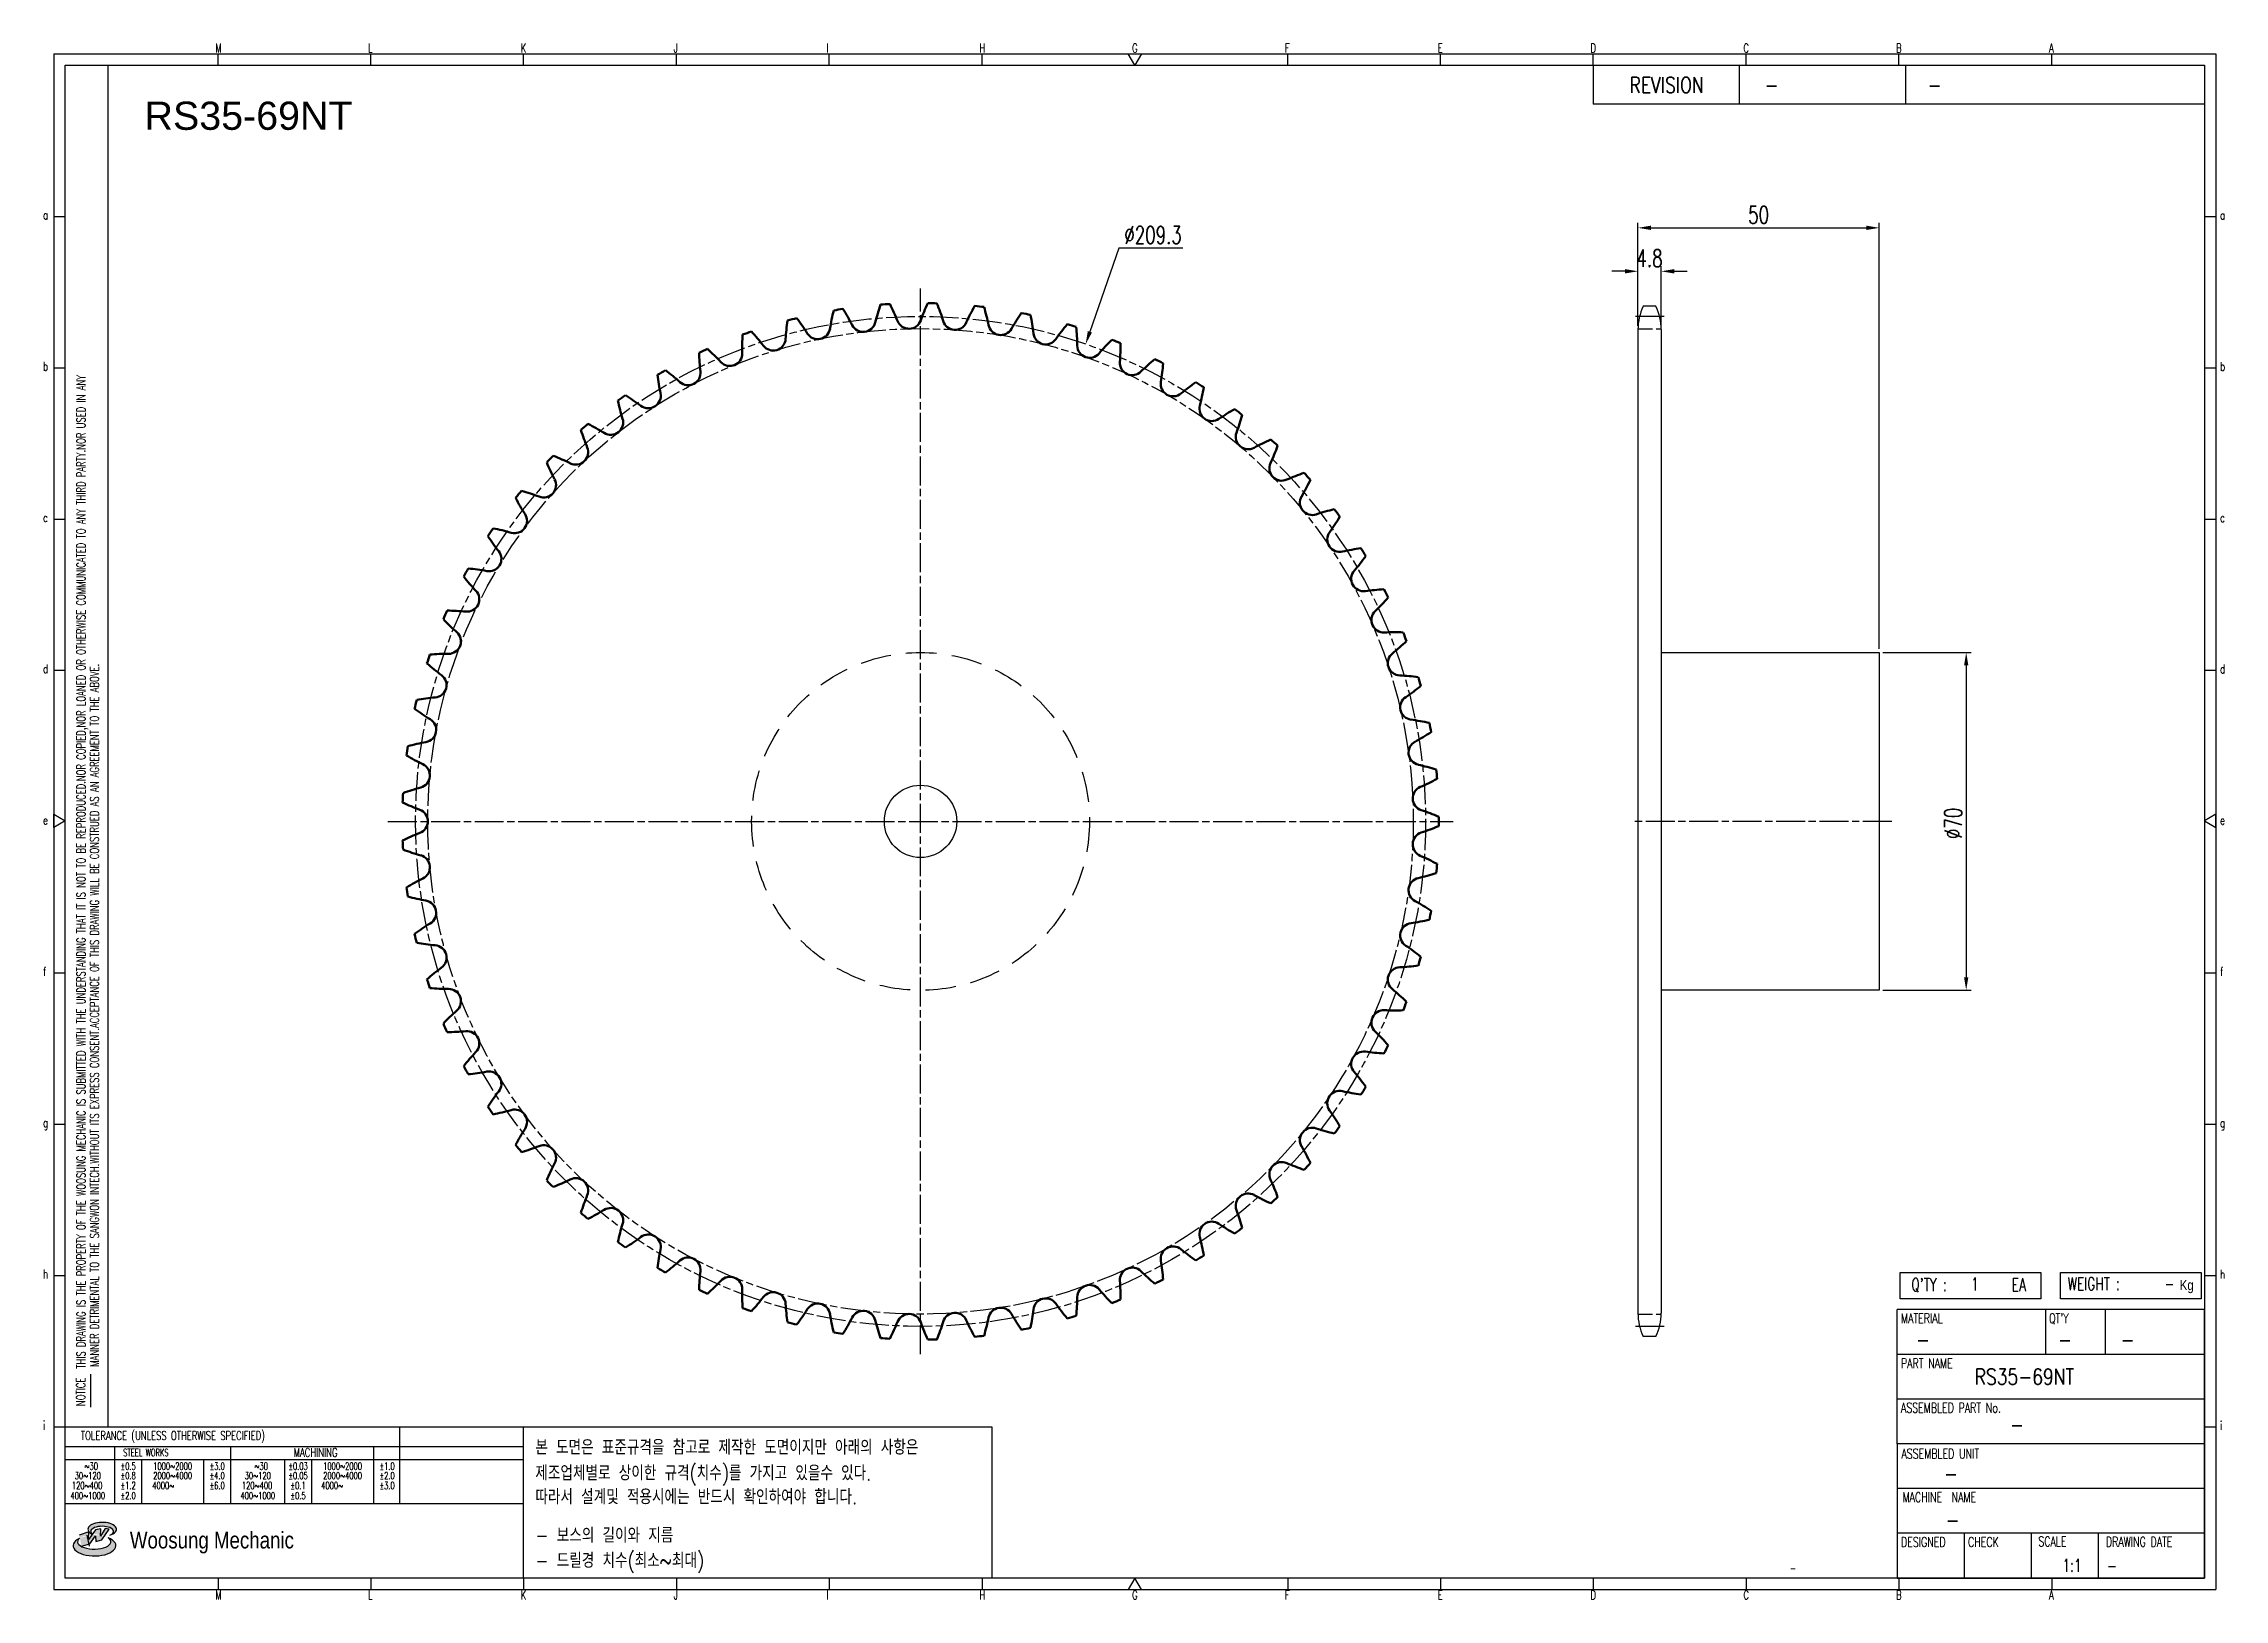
# Model space of a CAD drawing. Header units: millimetres. Extents: x -44812 to -44360, y 1096 to 1418.
import ezdxf
from ezdxf.enums import TextEntityAlignment as Align

# ---------------------------------------------------------------- set-up
doc = ezdxf.new("R2010")
doc.units = ezdxf.units.MM
for name, pattern in [('AM_ISO02W050', [7.5, 6, -1.5]), ('AM_ISO02W050x2', [3.75, 3, -0.75]), ('AM_ISO08W050', [18, 12, -1.5, 3, -1.5]), ('AM_ISO08W050x2', [9, 6, -0.75, 1.5, -0.75]), ('HIDDEN', [9.525, 6.35, -3.175])]:
    doc.linetypes.add(name, pattern=pattern)
for name, color, linetype, lineweight in [('AM_0N', 7, 'Continuous', 50), ('AM_3N', 6, 'AM_ISO02W050', 25), ('AM_7', 4, 'AM_ISO08W050', 25), ('AM_7N', 4, 'AM_ISO08W050', 25)]:
    doc.layers.add(name, color=color, linetype=linetype, lineweight=lineweight)
for name, color, linetype in [('HL', 2, 'HIDDEN'), ('S-DIM', 7, 'Continuous'), ('TITLE', 7, 'Continuous'), ('도면레이아웃', 7, 'Continuous')]:
    doc.layers.add(name, color=color, linetype=linetype)
doc.styles.add('HAN', font='ROMANS.shx', dxfattribs={"width": 0.7, "bigfont": 'whgtxt.shx'})
doc.styles.add('HKD_ST2', font='romans.shx', dxfattribs={"width": 0.7, "height": 4, "bigfont": '@extfont2.shx'})
doc.styles.add('HSG', font='SIMPLEX.shx', dxfattribs={"width": 0.7, "bigfont": 'HSG.shx'})
doc.styles.add('ROMANS', font='romans.shx', dxfattribs={"width": 0.7, "bigfont": 'whgtxt.shx'})
doc.styles.add('SLDTEXTSTYLE4', font='arial.ttf', dxfattribs={"width": 0.8})
doc.styles.get("Standard").update_dxf_attribs({"font": 'arial.ttf'})
doc.dimstyles.new('APP6', dxfattribs={"dimscale": 1.5, "dimtxt": 2.4, "dimasz": 1.8, "dimexe": 0.7, "dimexo": 0.5, "dimgap": 0.6, "dimtad": 1, "dimtoh": 1, "dimdec": 1, "dimrnd": 0.01, "dimzin": 9, "dimdsep": 46, "dimtxsty": 'HSG', "dimcen": 0, "dimclrd": 1, "dimclre": 1, "dimclrt": 256, "dimazin": 2, "dimtp": 1, "dimtm": 1, "dimtfac": 0.5, "dimtdec": 1, "dimtofl": 0, "dimtmove": 0, "dimatfit": 3, "dimfxl": 0, "dimtvp": 1, "dimtolj": 2, "dimlwd": -1, "dimlwe": -1, "dimarcsym": 0})

# ---------------------------------------------------------------- blocks, each defined once
blk = doc.blocks.new('SUYWSHJH')
at = {"layer": '도면레이아웃'}
h = blk.add_hatch(color=10, dxfattribs=at)
h.paths.add_polyline_path([(1.544, 35.177), (1.554, 34.966), (1.779, 35.034), (2.054, 35.422), (1.908, 35.446), (1.728, 35.167), (1.741, 35.439), (1.547, 35.405), (1.292, 35.041), (1.295, 35.33), (0.943, 35.208), (1.03, 34.8), (1.336, 34.885)])
edge = h.paths.add_edge_path()
edge.add_ellipse((1.795, 35.421), major_axis=(-0.53, 0), ratio=0.487785, start_angle=122.36065, end_angle=403.39574)
edge.add_line((1.411, 35.244), (1.419, 35.261))
edge.add_ellipse((1.798, 35.344), major_axis=(-0.423, 0), ratio=0.444396, start_angle=131.58977, end_angle=386.19408, ccw=False)
edge = h.paths.add_edge_path()
edge.add_ellipse((1.512, 34.815), major_axis=(-0.793, 0), ratio=0.480113, start_angle=314.67633, end_angle=590.85213)
edge.add_ellipse((1.501, 34.958), major_axis=(-0.62, 0), ratio=0.43311, start_angle=331.7024, end_angle=574.42495, ccw=False)
for p, q in [((0, 90.118), (80.15, 90.118)), ((0, 90.118), (0, 33.191)), ((6.089, 89.693), (6.089, 90.118)), ((11.753, 89.693), (11.753, 90.118)), ((17.418, 89.693), (17.418, 90.118)), ((23.082, 89.693), (23.082, 90.118)), ((28.746, 89.693), (28.746, 90.118)), ((34.411, 89.693), (34.411, 90.118)), ((45.739, 89.693), (45.739, 90.118)), ((51.404, 89.693), (51.404, 90.118)), ((57.068, 89.693), (57.068, 90.118)), ((62.732, 89.693), (62.732, 90.118)), ((68.397, 89.693), (68.397, 90.118)), ((74.061, 89.693), (74.061, 90.118)), ((80.15, 90.118), (80.15, 33.191)), ((0, 84.085), (0.425, 84.085)), ((79.725, 84.085), (80.15, 84.085)), ((0, 78.478), (0.425, 78.478)), ((79.725, 78.478), (80.15, 78.478)), ((0, 72.87), (0.425, 72.87)), ((79.725, 72.87), (80.15, 72.87)), ((0, 67.262), (0.425, 67.262)), ((79.725, 67.262), (80.15, 67.262)), ((0, 56.047), (0.425, 56.047)), ((79.725, 56.047), (80.15, 56.047)), ((0, 50.439), (0.425, 50.439)), ((79.725, 50.439), (80.15, 50.439)), ((0, 44.832), (0.425, 44.832)), ((79.725, 44.832), (80.15, 44.832)), ((1.377, 39.947), (1.377, 41.174)), ((0, 39.224), (0.425, 39.224)), ((79.725, 39.224), (80.15, 39.224)), ((0, 33.191), (80.15, 33.191)), ((6.089, 33.616), (6.089, 33.191)), ((11.753, 33.616), (11.753, 33.191)), ((17.418, 33.616), (17.418, 33.191)), ((23.082, 33.616), (23.082, 33.191)), ((28.746, 33.616), (28.746, 33.191)), ((34.411, 33.616), (34.411, 33.191)), ((45.739, 33.616), (45.739, 33.191)), ((51.404, 33.616), (51.404, 33.191)), ((57.068, 33.616), (57.068, 33.191)), ((62.732, 33.616), (62.732, 33.191)), ((68.397, 33.616), (68.397, 33.191)), ((74.061, 33.616), (74.061, 33.191))]:
    blk.add_line(p, q)
at = {"color": 2}
for p, q in [((2.017, 39.224), (2.017, 89.693)), ((0.425, 39.224), (17.418, 39.224)), ((12.816, 39.224), (12.816, 36.382)), ((17.418, 33.616), (17.418, 39.224)), ((0.425, 38.487), (17.418, 38.487)), ((0.425, 38.012), (17.418, 38.012)), ((2.257, 38.487), (2.257, 36.382)), ((3.257, 38.012), (3.257, 36.382)), ((5.557, 38.012), (5.557, 36.382)), ((6.557, 38.5), (6.557, 36.382)), ((8.557, 38.012), (8.557, 36.382)), ((9.557, 38.026), (9.557, 36.382)), ((11.857, 38.487), (11.857, 36.382)), ((0.425, 36.382), (17.418, 36.382))]:
    blk.add_line(p, q, dxfattribs=at)
at = {"color": 6, "ltscale": 0.5}
for p, q in [((57.068, 89.693), (57.068, 88.246)), ((62.47, 89.693), (62.47, 88.246)), ((68.635, 89.693), (68.635, 88.246)), ((79.725, 88.246), (57.068, 88.246)), ((68.336, 38.59), (68.336, 43.563)), ((79.725, 43.563), (68.336, 43.563)), ((73.827, 43.563), (73.827, 41.905)), ((76.037, 43.563), (76.037, 41.905)), ((79.725, 38.59), (79.725, 43.563)), ((79.725, 41.905), (68.336, 41.905)), ((79.725, 40.248), (68.336, 40.248)), ((68.336, 38.59), (68.336, 33.616)), ((79.725, 38.59), (68.336, 38.59)), ((79.725, 33.616), (79.725, 38.59)), ((79.725, 36.932), (68.336, 36.932)), ((79.725, 35.274), (68.336, 35.274)), ((70.822, 33.616), (70.822, 35.274)), ((73.309, 33.616), (73.309, 35.274)), ((75.796, 33.616), (75.796, 35.274)), ((68.336, 33.616), (79.725, 33.616))]:
    blk.add_line(p, q, dxfattribs=at)
for points in [[(40.075, 89.693), (39.83, 90.118), (40.32, 90.118)], [(0.425, 89.693), (79.725, 89.693), (79.725, 33.616), (0.425, 33.616)], [(0.425, 61.679), (0, 61.433), (0, 61.924)], [(79.725, 61.679), (80.15, 61.433), (80.15, 61.924)], [(40.075, 33.616), (39.83, 33.191), (40.32, 33.191)]]:
    blk.add_lwpolyline(points, close=True)
at = {"layer": 'TITLE', "color": 20}
for p, q in [((68.449, 43.961), (68.449, 44.936)), ((68.449, 44.936), (73.654, 44.936)), ((73.654, 44.936), (73.654, 43.961)), ((74.39, 43.961), (74.39, 44.936)), ((74.39, 44.936), (79.595, 44.936)), ((79.595, 44.936), (79.595, 43.961)), ((73.654, 43.961), (68.449, 43.961)), ((79.595, 43.961), (74.39, 43.961))]:
    blk.add_line(p, q, dxfattribs=at)
at = {"layer": '도면레이아웃'}
for p, q in [((1.295, 35.33), (0.943, 35.208)), ((1.03, 34.8), (1.336, 34.885)), ((1.224, 35.208), (1.311, 34.8)), ((1.224, 35.208), (1.224, 35.208)), ((1.547, 35.405), (1.292, 35.041)), ((1.292, 35.041), (1.295, 35.33)), ((1.336, 34.885), (1.544, 35.177)), ((1.419, 35.261), (1.411, 35.244)), ((1.544, 35.177), (1.554, 34.966)), ((1.741, 35.439), (1.547, 35.405)), ((1.554, 34.966), (1.779, 35.034)), ((1.908, 35.446), (1.728, 35.167)), ((1.728, 35.167), (1.741, 35.439)), ((1.779, 35.034), (2.054, 35.422)), ((2.054, 35.422), (1.908, 35.446))]:
    blk.add_line(p, q, dxfattribs=at)
for centre, major_axis, ratio, start_param, end_param in [((1.795, 35.421), (-0.53, 0), 0.487785, 2.135596, 7.040584), ((1.512, 34.815), (-0.793, 0), 0.480113, 5.492138, 10.312315), ((1.501, 34.958), (-0.62, 0), 0.43311, 5.789299, 10.025607), ((1.798, 35.344), (-0.423, 0), 0.444396, 2.296675, 6.740358)]:
    blk.add_ellipse(centre, major_axis=major_axis, ratio=ratio, start_param=start_param, end_param=end_param, dxfattribs=at)
at = {"color": 4, "style": 'HKD_ST2', "width": 0.7}
for s, p in [('M', (5.988, 90.164)), ('L', (11.652, 90.164)), ('K', (17.316, 90.164)), ('J', (22.981, 90.164)), ('I', (28.645, 90.164)), ('H', (34.309, 90.164)), ('G', (39.974, 90.164)), ('F', (45.638, 90.164)), ('E', (51.302, 90.164)), ('D', (56.967, 90.164)), ('C', (62.631, 90.164)), ('B', (68.295, 90.164)), ('A', (73.96, 90.164)), ('a', (-0.395, 83.976)), ('a', (80.305, 83.97)), ('b', (-0.395, 78.368)), ('b', (80.305, 78.362)), ('c', (-0.395, 72.76)), ('c', (80.305, 72.754)), ('d', (-0.395, 67.153)), ('d', (80.305, 67.147)), ('e', (-0.395, 61.545)), ('e', (80.305, 61.539)), ('f', (-0.395, 55.937)), ('f', (80.305, 55.931)), ('g', (-0.395, 50.33)), ('g', (80.305, 50.324)), ('h', (-0.395, 44.722)), ('h', (80.305, 44.716)), ('i', (-0.395, 39.114)), ('i', (80.305, 39.108)), ('M', (5.988, 32.824)), ('L', (11.652, 32.824)), ('K', (17.316, 32.824)), ('J', (22.981, 32.824)), ('I', (28.645, 32.824)), ('H', (34.309, 32.824)), ('G', (39.974, 32.824)), ('F', (45.638, 32.824)), ('E', (51.302, 32.824)), ('D', (56.967, 32.824)), ('C', (62.631, 32.824)), ('B', (68.295, 32.824)), ('A', (73.96, 32.824))]:
    blk.add_text(s, height=0.326, dxfattribs=at).set_placement(p)
for s, height, style, width, p in [('REVISION', 0.5806, 'HAN', 0.8, (58.415, 88.664)), ('-', 0.581, 'HAN', 0.8, (63.426, 88.664)), ('-', 0.581, 'HAN', 0.8, (69.468, 88.664)), ("Q'TY : ", 0.4746, 'HKD_ST2', 0.7, (68.857, 44.253)), ('1', 0.475, 'HKD_ST2', 0.7, (71.071, 44.275)), ('EA', 0.4746, 'HKD_ST2', 0.7, (72.578, 44.253)), ('WEIGHT : ', 0.4746, 'HKD_ST2', 0.7, (74.65, 44.286)), ('-', 0.581, 'HAN', 0.8, (69.029, 42.157)), ('-', 0.581, 'HAN', 0.8, (74.289, 42.157)), ('-', 0.581, 'HAN', 0.8, (76.623, 42.157)), ('-', 0.581, 'HAN', 0.8, (72.515, 39.013)), ('-', 0.581, 'HAN', 0.8, (70.067, 37.189)), ('-', 0.581, 'HAN', 0.8, (70.126, 35.48)), ('1:1', 0.4746, 'HKD_ST2', 0.7, (74.458, 33.848)), ('-', 0.475, 'HKD_ST2', 0.7, (76.112, 33.837))]:
    blk.add_text(s, height=height, dxfattribs=dict(style=style, width=width)).set_placement(p)
at = {"color": 1, "style": 'HKD_ST2', "width": 0.7}
for s, p in [(' THIS DRAWING IS THE PROPERTY OF THE WOOSUNG MECHANIC IS SUBMITTED WITH THE UNDERSTANDING THAT IT IS NOT TO BE REPRODUCED.NOR COPIED,NOR LOANED OR OTHERWISE COMMUNICATED TO ANY THIRD PARTY.NOR USED IN ANY', (1.173, 41.217)), ('MANNER DETRIMENTAL TO THE SANGWON INTECH.WITHOUT ITS EXPRESS CONSENT.ACCEPTANCE OF THIS DRAWING WILL BE CONSTRUED AS AN AGREEMENT TO THE ABOVE.', (1.672, 41.447))]:
    blk.add_text(s, height=0.326266, rotation=90, dxfattribs=at).set_placement(p)
at = {"style": 'HKD_ST2', "width": 0.7}
blk.add_text('-', height=0.475, dxfattribs=at).set_placement((78.613, 44.286), align=Align.RIGHT)
at = {"color": 4, "style": 'HKD_ST2', "width": 0.7}
for s, height, p in [('MATERIAL', 0.3651, (68.474, 43.425)), ("QT'Y", 0.3651, (73.965, 43.425)), ('PART NAME', 0.3651, (68.474, 41.756)), ('ASSEMBLED PART No.', 0.36511, (68.474, 40.109)), ('ASSEMBLED UNIT', 0.36511, (68.49, 38.408)), ('MACHINE  NAME', 0.36511, (68.532, 36.794)), ('DESIGNED', 0.3651, (68.474, 35.136)), ('CHECK', 0.3651, (70.961, 35.136)), ('SCALE', 0.3651, (73.566, 35.153)), ('DRAWING DATE', 0.36511, (76.071, 35.141))]:
    blk.add_text(s, height=height, dxfattribs=at).set_placement(p, align=Align.TOP_LEFT)
at = {"style": 'HKD_ST2', "width": 0.7}
blk.add_text('NOTICE', height=0.3263, rotation=90, dxfattribs=at).set_placement((1.163, 39.988))
for s, height, style, width, p in [('TOLERANCE (UNLESS OTHERWISE SPECIFIED)', 0.32627, 'HKD_ST2', 0.7, (4.417, 38.896)), ('-', 0.326, 'ROMANS', 0.65, (64.469, 33.975))]:
    blk.add_text(s, height=height, dxfattribs=dict(style=style, width=width)).set_placement(p, align=Align.MIDDLE_CENTER)
at = {"color": 4, "style": 'HKD_ST2', "width": 0.7}
for s, height, p in [('STEEL WORKS', 0.26101, (3.416, 38.268)), ('MACHINING', 0.3263, (9.707, 38.27)), ('%%P0.5', 0.261, (2.757, 37.762)), ('%%P0.8', 0.261, (2.757, 37.411)), ('%%P3.0', 0.261, (6.057, 37.762)), ('%%P4.0', 0.261, (6.057, 37.411)), ('%%P0.03', 0.261, (9.057, 37.762)), ('%%P0.05', 0.261, (9.057, 37.411)), ('%%P1.0', 0.261, (12.357, 37.762)), ('%%P2.0', 0.261, (12.357, 37.411)), ('%%P1.2', 0.261, (2.757, 37.045)), ('%%P2.0', 0.261, (2.757, 36.67)), ('%%P6.0', 0.261, (6.057, 37.045)), ('%%P0.1', 0.261, (9.057, 37.045)), ('%%P0.5', 0.261, (9.057, 36.67)), ('%%P3.0', 0.261, (12.357, 37.045))]:
    blk.add_text(s, height=height, dxfattribs=at).set_placement(p, align=Align.MIDDLE)
for s, height, p in [('30%%126120', 0.261, (1.263, 37.411)), ('%%12630', 0.261, (1.389, 37.762)), ('2000%%1264000', 0.26101, (4.407, 37.411)), ('1000%%1262000', 0.26101, (4.407, 37.762)), ('30%%126120', 0.261, (7.563, 37.411)), ('%%12630', 0.261, (7.689, 37.762)), ('2000%%1264000', 0.26101, (10.707, 37.411)), ('1000%%1262000', 0.26101, (10.707, 37.762)), ('400%%1261000', 0.26101, (1.263, 36.67)), ('120%%126400', 0.26101, (1.237, 37.045)), ('4000%%126', 0.261, (4.061, 37.045)), ('400%%1261000', 0.26101, (7.563, 36.67)), ('120%%126400', 0.26101, (7.537, 37.045)), ('4000%%126', 0.261, (10.321, 37.045))]:
    blk.add_text(s, height=height, dxfattribs=at).set_placement(p, align=Align.MIDDLE_CENTER)
at = {"color": 1, "style": 'SLDTEXTSTYLE4', "width": 0.8}
blk.add_text('Woosung Mechanic', height=0.61957, dxfattribs=at).set_placement((2.822, 34.711))
at = {"layer": 'TITLE', "width": 0.8}
blk.add_text('Kg', height=0.3789, dxfattribs=at).set_placement((78.807, 44.286))
blk = doc.blocks.new('*D823')
at = {"layer": 'Defpoints', "color": 0, "transparency": 16777216}
for p in [(-44476.96, 1370.68), (-44481.76, 1358.62), (-44476.96, 1358.62)]:
    blk.add_point(p, dxfattribs=at)
at = {"layer": 'S-DIM', "color": 1, "transparency": 16777216}
for p, q in [((-44484.46, 1370.68), (-44487.16, 1370.68)), ((-44481.76, 1359.37), (-44481.76, 1371.73)), ((-44476.96, 1359.37), (-44476.96, 1371.73)), ((-44474.26, 1370.68), (-44471.56, 1370.68))]:
    blk.add_line(p, q, dxfattribs=at)
for points in [[(-44484.46, 1371.13), (-44484.46, 1370.23), (-44481.76, 1370.68)], [(-44474.26, 1371.13), (-44474.26, 1370.23), (-44476.96, 1370.68)]]:
    blk.add_solid(points, dxfattribs=at)
at = {"layer": 'S-DIM', "transparency": 16777216, "insert": (-44479.36, 1373.38), "char_height": 3.6, "attachment_point": 5, "style": 'HSG'}
blk.add_mtext('\\A2;4.8', dxfattribs=at)
blk = doc.blocks.new('*D824')
at = {"layer": 'Defpoints', "color": 0, "transparency": 16777216}
for p in [(-44431.76, 1379.68), (-44481.76, 1358.62), (-44431.76, 1291.7)]:
    blk.add_point(p, dxfattribs=at)
at = {"layer": 'S-DIM', "color": 1, "transparency": 16777216}
for p, q in [((-44481.76, 1359.37), (-44481.76, 1380.73)), ((-44479.06, 1379.68), (-44434.46, 1379.68)), ((-44431.76, 1292.45), (-44431.76, 1380.73))]:
    blk.add_line(p, q, dxfattribs=at)
for points in [[(-44479.06, 1380.13), (-44479.06, 1379.23), (-44481.76, 1379.68)], [(-44434.46, 1380.13), (-44434.46, 1379.23), (-44431.76, 1379.68)]]:
    blk.add_solid(points, dxfattribs=at)
at = {"layer": 'S-DIM', "transparency": 16777216, "insert": (-44456.76, 1382.38), "char_height": 3.6, "attachment_point": 5, "style": 'HSG'}
blk.add_mtext('\\A2;50', dxfattribs=at)
blk = doc.blocks.new('*D825')
at = {"layer": 'Defpoints', "color": 0, "transparency": 16777216}
for p in [(-44431.76, 1291.7), (-44431.76, 1221.7), (-44413.75, 1221.7)]:
    blk.add_point(p, dxfattribs=at)
at = {"layer": 'S-DIM', "color": 1, "transparency": 16777216}
for p, q in [((-44431.01, 1291.7), (-44412.7, 1291.7)), ((-44413.75, 1289), (-44413.75, 1224.4)), ((-44431.01, 1221.7), (-44412.7, 1221.7))]:
    blk.add_line(p, q, dxfattribs=at)
for points in [[(-44414.2, 1289), (-44413.3, 1289), (-44413.75, 1291.7)], [(-44414.2, 1224.4), (-44413.3, 1224.4), (-44413.75, 1221.7)]]:
    blk.add_solid(points, dxfattribs=at)
at = {"layer": 'S-DIM', "transparency": 16777216, "insert": (-44416.45, 1256.29), "char_height": 3.6, "attachment_point": 5, "rotation": 90, "style": 'HSG'}
blk.add_mtext('\\A2;%%c70', dxfattribs=at)
blk = doc.blocks.new('*D826')
at = {"layer": 'Defpoints', "color": 0, "transparency": 16777216}
for p in [(-44596.2, 1355.59), (-44664.63, 1157.82)]:
    blk.add_point(p, dxfattribs=at)
at = {"layer": 'S-DIM', "color": 1, "transparency": 16777216}
for p, q in [((-44589.32, 1375.5), (-44595.32, 1358.14)), ((-44576.06, 1375.5), (-44589.32, 1375.5))]:
    blk.add_line(p, q, dxfattribs=at)
blk.add_solid([(-44595.75, 1358.29), (-44594.9, 1357.99), (-44596.2, 1355.59)], dxfattribs=at)
at = {"layer": 'S-DIM', "transparency": 16777216, "insert": (-44582.24, 1378.2), "char_height": 3.6, "attachment_point": 5, "style": 'HSG'}
blk.add_mtext('\\A2;∅209.3', dxfattribs=at)

msp = doc.modelspace()

# ---------------------------------------------------------------- linework, layer by layer
for p, q in [((-44478.03, 1363.42), (-44480.69, 1363.42)), ((-44481.76, 1358.62), (-44481.76, 1154.79)), ((-44476.96, 1358.62), (-44476.96, 1154.79)), ((-44478.03, 1149.99), (-44480.69, 1149.99))]:
    msp.add_line(p, q)
msp.add_lwpolyline([(-44476.96, 1291.7), (-44431.76, 1291.7), (-44431.76, 1221.7), (-44476.96, 1221.7)])
at = {"color": 4}
msp.add_lwpolyline([(-44712.66, 1131.28), (-44615.62, 1131.28), (-44615.62, 1099.93), (-44712.66, 1099.93)], close=True, dxfattribs=at)
msp.add_circle((-44630.41, 1256.7), 7.5)
for centre, start, end in [((-44470.46, 1358.62), 154.8633, 180), ((-44488.26, 1358.62), 0, 25.1367), ((-44470.46, 1154.79), 180, 205.1367), ((-44488.26, 1154.79), 334.8633, 0)]:
    msp.add_arc(centre, 11.3, start, end)
at = {"layer": 'AM_0N'}
for centre, radius, start, end in [((-44615.19, 1353.86), 43.28, 171.1796, 176.3043), ((-44630.41, 1256.7), 107.39, 103.8343, 104.8613), ((-44690.42, 1334.62), 43.28, 32.3913, 37.5161), ((-44606.42, 1352.07), 43.28, 165.9622, 171.087), ((-44630.41, 1256.7), 107.39, 98.6169, 99.6439), ((-44683.09, 1339.75), 43.28, 27.1739, 32.2987), ((-44597.84, 1349.5), 43.28, 160.7448, 165.8696), ((-44630.41, 1256.7), 107.39, 93.3995, 94.4265), ((-44675.32, 1344.2), 43.28, 21.9565, 27.0813), ((-44632.8, 1361.34), 2.57, 201.9565, 340.6522), ((-44589.54, 1346.15), 43.28, 155.5274, 160.6522), ((-44630.41, 1256.7), 107.39, 88.1821, 89.2092), ((-44667.18, 1347.92), 43.28, 16.7391, 21.8639), ((-44623.27, 1361.12), 2.57, 196.7391, 335.4348), ((-44581.58, 1342.06), 43.28, 150.31, 155.4348), ((-44630.41, 1256.7), 107.39, 82.9648, 83.9918), ((-44658.73, 1350.88), 43.28, 11.5217, 16.6465), ((-44574.02, 1337.27), 43.28, 145.0926, 150.2174), ((-44630.41, 1256.7), 107.39, 77.7474, 78.7744), ((-44650.05, 1353.07), 43.28, 6.3043, 11.4291), ((-44624.09, 1354.84), 43.28, 176.397, 181.5217), ((-44630.41, 1256.7), 107.39, 109.0517, 110.0787), ((-44697.26, 1328.84), 43.28, 37.6087, 42.7335), ((-44660.94, 1356.82), 2.57, 217.6087, 356.3043), ((-44651.71, 1359.18), 2.57, 212.3913, 351.087), ((-44642.3, 1360.69), 2.57, 207.1739, 345.8696), ((-44613.81, 1360.04), 2.57, 191.5217, 330.2174), ((-44604.48, 1358.1), 2.57, 186.3043, 325), ((-44566.92, 1331.8), 43.28, 139.8752, 145), ((-44630.41, 1256.7), 107.39, 72.53, 73.557), ((-44641.2, 1354.45), 43.28, 1.087, 6.2117), ((-44560.36, 1325.72), 43.28, 134.6578, 139.7826), ((-44630.41, 1256.7), 107.39, 67.3126, 68.3396), ((-44632.27, 1355.03), 43.28, 355.8696, 0.9944), ((-44630.41, 1256.7), 107.39, 114.2691, 115.2961), ((-44633.04, 1355.01), 43.28, 181.6143, 186.7391), ((-44703.54, 1322.46), 43.28, 42.8261, 47.9509), ((-44669.92, 1353.63), 2.57, 222.8261, 1.5217), ((-44595.37, 1355.32), 2.57, 181.087, 319.7826), ((-44586.54, 1351.73), 2.57, 175.8696, 314.5652), ((-44554.37, 1319.06), 43.28, 129.4404, 134.5652), ((-44630.41, 1256.7), 107.39, 62.0952, 63.1222), ((-44623.32, 1354.79), 43.28, 350.6522, 355.777), ((-44630.41, 1256.7), 107.39, 119.4865, 120.5135), ((-44641.96, 1354.37), 43.28, 186.8317, 191.9565), ((-44709.22, 1315.54), 43.28, 48.0435, 53.1683), ((-44678.57, 1349.63), 2.57, 228.0435, 6.7391), ((-44578.08, 1347.34), 2.57, 170.6522, 309.3478), ((-44549.02, 1311.89), 43.28, 124.223, 129.3478), ((-44630.41, 1256.7), 107.39, 56.8778, 57.9048), ((-44614.43, 1353.74), 43.28, 345.4348, 350.5596), ((-44630.41, 1256.7), 107.39, 124.7039, 125.7309), ((-44650.8, 1352.91), 43.28, 192.0491, 197.1739), ((-44714.24, 1308.13), 43.28, 53.2609, 58.3857), ((-44686.82, 1344.87), 2.57, 233.2609, 11.9565), ((-44570.06, 1342.21), 2.57, 165.4348, 304.1304), ((-44544.33, 1304.26), 43.28, 119.0056, 124.1304), ((-44630.41, 1256.7), 107.39, 51.6604, 52.6874), ((-44630.41, 1256.7), 107.39, 129.9213, 130.9483), ((-44659.46, 1350.66), 43.28, 197.2665, 202.3913), ((-44718.57, 1300.29), 43.28, 58.4783, 63.603), ((-44694.6, 1339.37), 2.57, 238.4783, 17.1739), ((-44605.67, 1351.88), 43.28, 340.2174, 345.3422), ((-44701.85, 1333.19), 2.57, 243.6957, 22.3913), ((-44562.53, 1336.37), 2.57, 160.2174, 298.913), ((-44540.37, 1296.23), 43.28, 113.7883, 118.913), ((-44597.12, 1349.24), 43.28, 335, 340.1248), ((-44630.41, 1256.7), 107.39, 46.443, 47.47), ((-44630.41, 1256.7), 107.39, 135.1387, 136.1657), ((-44667.89, 1347.63), 43.28, 202.4839, 207.6087), ((-44722.17, 1292.09), 43.28, 63.6957, 68.8204), ((-44555.57, 1329.86), 2.57, 155, 293.6957), ((-44537.15, 1287.88), 43.28, 108.5709, 113.6957), ((-44630.41, 1256.7), 107.39, 41.2256, 42.2526), ((-44630.41, 1256.7), 107.39, 140.3561, 141.3831), ((-44725.01, 1283.6), 43.28, 68.913, 74.0378), ((-44708.51, 1326.38), 2.57, 248.913, 27.6087), ((-44549.23, 1322.75), 2.57, 149.7826, 288.4783), ((-44588.84, 1345.83), 43.28, 329.7826, 334.9074), ((-44714.52, 1318.99), 2.57, 254.1304, 32.8261), ((-44676, 1343.84), 43.28, 207.7013, 212.8261), ((-44534.7, 1279.27), 43.28, 103.3535, 108.4783), ((-44580.91, 1341.68), 43.28, 324.5652, 329.69), ((-44630.41, 1256.7), 107.39, 36.0082, 37.0352), ((-44630.41, 1256.7), 107.39, 145.5735, 146.6005), ((-44683.73, 1339.34), 43.28, 212.9187, 218.0435), ((-44727.06, 1274.89), 43.28, 74.1304, 79.2552), ((-44543.56, 1315.1), 2.57, 144.5652, 283.2609), ((-44719.84, 1311.08), 2.57, 259.3478, 38.0435), ((-44533.04, 1270.47), 43.28, 98.1361, 103.2609), ((-44573.39, 1336.83), 43.28, 319.3478, 324.4726), ((-44630.41, 1256.7), 107.39, 30.7908, 31.8179), ((-44630.41, 1256.7), 107.39, 150.7908, 151.8179), ((-44691.03, 1334.15), 43.28, 218.1361, 223.2609), ((-44728.31, 1266.03), 43.28, 79.3478, 84.4726), ((-44538.61, 1306.96), 2.57, 139.3478, 278.0435), ((-44724.41, 1302.73), 2.57, 264.5652, 43.2609), ((-44532.19, 1261.56), 43.28, 92.9187, 98.0435), ((-44566.34, 1331.31), 43.28, 314.1304, 319.2552), ((-44630.41, 1256.7), 107.39, 25.5735, 26.6005), ((-44630.41, 1256.7), 107.39, 156.0082, 157.0352), ((-44697.82, 1328.31), 43.28, 223.3535, 228.4783), ((-44728.76, 1257.09), 43.28, 84.5652, 89.69), ((-44534.42, 1298.4), 2.57, 134.1304, 272.8261), ((-44728.21, 1293.99), 2.57, 269.7826, 48.4783), ((-44532.16, 1252.61), 43.28, 87.7013, 92.8261), ((-44559.82, 1325.17), 43.28, 308.913, 314.0378), ((-44630.41, 1256.7), 107.39, 20.3561, 21.3831), ((-44630.41, 1256.7), 107.39, 161.2256, 162.2526), ((-44704.05, 1321.89), 43.28, 228.5709, 233.6957), ((-44728.38, 1248.14), 43.28, 89.7826, 94.9074), ((-44531.02, 1289.5), 2.57, 128.913, 267.6087), ((-44731.2, 1284.94), 2.57, 275, 53.6957), ((-44532.94, 1243.69), 43.28, 82.4839, 87.6087), ((-44553.89, 1318.47), 43.28, 303.6957, 308.8204), ((-44630.41, 1256.7), 107.39, 15.1387, 16.1657), ((-44630.41, 1256.7), 107.39, 166.443, 167.47), ((-44709.67, 1314.92), 43.28, 233.7883, 238.913), ((-44727.2, 1239.27), 43.28, 95, 100.1248), ((-44528.45, 1280.32), 2.57, 123.6957, 262.3913), ((-44733.35, 1275.66), 2.57, 280.2174, 58.913), ((-44534.52, 1234.88), 43.28, 77.2665, 82.3913), ((-44548.59, 1311.25), 43.28, 298.4783, 303.603), ((-44630.41, 1256.7), 107.39, 9.9213, 10.9483), ((-44630.41, 1256.7), 107.39, 171.6604, 172.6874), ((-44714.64, 1307.47), 43.28, 239.0056, 244.1304), ((-44725.21, 1230.54), 43.28, 100.2174, 105.3422), ((-44526.73, 1270.96), 2.57, 118.4783, 257.1739), ((-44734.64, 1266.22), 2.57, 285.4348, 64.1304), ((-44536.91, 1226.25), 43.28, 72.0491, 77.1739), ((-44543.97, 1303.59), 43.28, 293.2609, 298.3857), ((-44630.41, 1256.7), 107.39, 4.7039, 5.7309), ((-44630.41, 1256.7), 107.39, 176.8778, 177.9048), ((-44722.44, 1222.03), 43.28, 105.4348, 110.5596), ((-44525.86, 1261.47), 2.57, 113.2609, 251.9565), ((-44718.91, 1299.6), 43.28, 244.223, 249.3478), ((-44735.08, 1256.7), 2.57, 290.6522, 69.3478), ((-44540.06, 1217.88), 43.28, 66.8317, 71.9565), ((-44630.41, 1256.7), 107.39, 359.4865, 0.5135), ((-44718.91, 1213.8), 43.28, 110.6522, 115.777), ((-44630.41, 1256.7), 107.39, 182.0952, 183.1222), ((-44525.86, 1251.94), 2.57, 108.0435, 246.7391), ((-44540.06, 1295.53), 43.28, 288.0435, 293.1683), ((-44722.44, 1291.38), 43.28, 249.4404, 254.5652), ((-44734.64, 1247.19), 2.57, 295.8696, 74.5652), ((-44543.97, 1209.82), 43.28, 61.6143, 66.7391), ((-44630.41, 1256.7), 107.39, 354.2691, 355.2961), ((-44714.64, 1205.93), 43.28, 115.8696, 120.9944), ((-44630.41, 1256.7), 107.39, 187.3126, 188.3396), ((-44526.73, 1242.45), 2.57, 102.8261, 241.5217), ((-44536.91, 1287.16), 43.28, 282.8261, 287.9509), ((-44725.21, 1282.87), 43.28, 254.6578, 259.7826), ((-44733.35, 1237.75), 2.57, 301.087, 79.7826), ((-44548.59, 1202.15), 43.28, 56.397, 61.5217), ((-44630.41, 1256.7), 107.39, 349.0517, 350.0787), ((-44709.67, 1198.49), 43.28, 121.087, 126.2117), ((-44528.45, 1233.08), 2.57, 97.6087, 236.3043), ((-44534.52, 1278.53), 43.28, 277.6087, 282.7335), ((-44630.41, 1256.7), 107.39, 192.53, 193.557), ((-44727.2, 1274.14), 43.28, 259.8752, 265), ((-44731.2, 1228.47), 2.57, 306.3043, 85), ((-44553.89, 1194.94), 43.28, 51.1796, 56.3043), ((-44704.05, 1191.52), 43.28, 126.3043, 131.4291), ((-44531.02, 1223.91), 2.57, 92.3913, 231.087), ((-44532.94, 1269.72), 43.28, 272.3913, 277.5161), ((-44630.41, 1256.7), 107.39, 343.8343, 344.8613), ((-44630.41, 1256.7), 107.39, 197.7474, 198.7744), ((-44728.38, 1265.27), 43.28, 265.0926, 270.2174), ((-44728.21, 1219.42), 2.57, 311.5217, 90.2174), ((-44559.82, 1188.23), 43.28, 45.9622, 51.087), ((-44697.82, 1185.09), 43.28, 131.5217, 136.6465), ((-44534.42, 1215.01), 2.57, 87.1739, 225.8696), ((-44532.16, 1260.8), 43.28, 267.1739, 272.2987), ((-44630.41, 1256.7), 107.39, 338.6169, 339.6439), ((-44630.41, 1256.7), 107.39, 202.9648, 203.9918), ((-44728.76, 1256.32), 43.28, 270.31, 275.4348), ((-44724.41, 1210.68), 2.57, 316.7391, 95.4348), ((-44566.34, 1182.1), 43.28, 40.7448, 45.8696), ((-44691.03, 1179.26), 43.28, 136.7391, 141.8639), ((-44538.61, 1206.45), 2.57, 81.9565, 220.6522), ((-44532.19, 1251.85), 43.28, 261.9565, 267.0813), ((-44630.41, 1256.7), 107.39, 333.3995, 334.4265), ((-44630.41, 1256.7), 107.39, 208.1821, 209.2092), ((-44728.31, 1247.38), 43.28, 275.5274, 280.6522), ((-44719.84, 1202.32), 2.57, 321.9565, 100.6522), ((-44573.39, 1176.58), 43.28, 35.5274, 40.6522), ((-44683.73, 1174.07), 43.28, 141.9565, 147.0813), ((-44630.41, 1256.7), 107.39, 213.3995, 214.4265), ((-44543.56, 1198.31), 2.57, 76.7391, 215.4348), ((-44533.04, 1242.93), 43.28, 256.7391, 261.8639), ((-44630.41, 1256.7), 107.39, 328.1821, 329.2092), ((-44727.06, 1238.52), 43.28, 280.7448, 285.8696), ((-44714.52, 1194.42), 2.57, 327.1739, 105.8696), ((-44676, 1169.56), 43.28, 147.1739, 152.2987), ((-44549.23, 1190.65), 2.57, 71.5217, 210.2174), ((-44534.7, 1234.14), 43.28, 251.5217, 256.6465), ((-44580.91, 1171.73), 43.28, 30.31, 35.4348), ((-44630.41, 1256.7), 107.39, 322.9648, 323.9918), ((-44630.41, 1256.7), 107.39, 218.6169, 219.6439), ((-44725.01, 1229.8), 43.28, 285.9622, 291.087), ((-44708.51, 1187.03), 2.57, 332.3913, 111.087), ((-44588.84, 1167.58), 43.28, 25.0926, 30.2174), ((-44667.89, 1165.78), 43.28, 152.3913, 157.5161), ((-44555.57, 1183.54), 2.57, 66.3043, 205), ((-44537.15, 1225.53), 43.28, 246.3043, 251.4291), ((-44630.41, 1256.7), 107.39, 317.7474, 318.7744), ((-44630.41, 1256.7), 107.39, 223.8343, 224.8613), ((-44722.17, 1221.31), 43.28, 291.1796, 296.3043), ((-44701.85, 1180.21), 2.57, 337.6087, 116.3043), ((-44562.53, 1177.04), 2.57, 61.087, 199.7826), ((-44597.12, 1164.17), 43.28, 19.8752, 25), ((-44659.46, 1162.75), 43.28, 157.6087, 162.7335), ((-44630.41, 1256.7), 107.39, 229.0517, 230.0787), ((-44718.57, 1213.12), 43.28, 296.397, 301.5217), ((-44694.6, 1174.03), 2.57, 342.8261, 121.5217), ((-44605.67, 1161.52), 43.28, 14.6578, 19.7826), ((-44540.37, 1217.17), 43.28, 241.087, 246.2117), ((-44630.41, 1256.7), 107.39, 312.53, 313.557), ((-44650.8, 1160.5), 43.28, 162.8261, 167.9509), ((-44714.24, 1205.28), 43.28, 301.6143, 306.7391), ((-44686.82, 1168.54), 2.57, 348.0435, 126.7391), ((-44570.06, 1171.2), 2.57, 55.8696, 194.5652), ((-44614.43, 1159.67), 43.28, 9.4404, 14.5652), ((-44544.33, 1209.15), 43.28, 235.8696, 240.9944), ((-44630.41, 1256.7), 107.39, 307.3126, 308.3396), ((-44630.41, 1256.7), 107.39, 234.2691, 235.2961), ((-44641.96, 1159.04), 43.28, 168.0435, 173.1683), ((-44678.57, 1163.78), 2.57, 353.2609, 131.9565), ((-44578.08, 1166.06), 2.57, 50.6522, 189.3478), ((-44549.02, 1201.52), 43.28, 230.6522, 235.777), ((-44630.41, 1256.7), 107.39, 302.0952, 303.1222), ((-44630.41, 1256.7), 107.39, 239.4865, 240.5135), ((-44709.22, 1197.87), 43.28, 306.8317, 311.9565), ((-44633.04, 1158.4), 43.28, 173.2609, 178.3857), ((-44703.54, 1190.95), 43.28, 312.0491, 317.1739), ((-44669.92, 1159.78), 2.57, 358.4783, 137.1739), ((-44586.54, 1161.68), 2.57, 45.4348, 184.1304), ((-44632.27, 1158.38), 43.28, 359.0056, 4.1304), ((-44554.37, 1194.34), 43.28, 225.4348, 230.5596), ((-44630.41, 1256.7), 107.39, 296.8778, 297.9048), ((-44623.32, 1158.62), 43.28, 4.223, 9.3478), ((-44630.41, 1256.7), 107.39, 244.7039, 245.7309), ((-44624.09, 1158.56), 43.28, 178.4783, 183.603), ((-44697.26, 1184.57), 43.28, 317.2665, 322.3913), ((-44660.94, 1156.59), 2.57, 3.6957, 142.3913), ((-44651.71, 1154.23), 2.57, 8.913, 147.6087), ((-44604.48, 1155.31), 2.57, 35, 173.6957), ((-44641.2, 1158.95), 43.28, 353.7883, 358.913), ((-44595.37, 1158.08), 2.57, 40.2174, 178.913), ((-44560.36, 1187.69), 43.28, 220.2174, 225.3422), ((-44630.41, 1256.7), 107.39, 291.6604, 292.6874), ((-44630.41, 1256.7), 107.39, 249.9213, 250.9483), ((-44615.19, 1159.55), 43.28, 183.6957, 188.8204), ((-44630.41, 1256.7), 107.39, 255.1387, 256.1657), ((-44690.42, 1178.79), 43.28, 322.4839, 327.6087), ((-44606.42, 1161.33), 43.28, 188.913, 194.0378), ((-44683.09, 1173.66), 43.28, 327.7013, 332.8261), ((-44642.3, 1152.72), 2.57, 14.1304, 152.8261), ((-44597.84, 1163.91), 43.28, 194.1304, 199.2552), ((-44675.32, 1169.21), 43.28, 332.9187, 338.0435), ((-44632.8, 1152.07), 2.57, 19.3478, 158.0435), ((-44589.54, 1167.26), 43.28, 199.3478, 204.4726), ((-44667.18, 1165.49), 43.28, 338.1361, 343.2609), ((-44623.27, 1152.29), 2.57, 24.5652, 163.2609), ((-44581.58, 1171.35), 43.28, 204.5652, 209.69), ((-44658.73, 1162.53), 43.28, 343.3535, 348.4783), ((-44613.81, 1153.37), 2.57, 29.7826, 168.4783), ((-44574.02, 1176.14), 43.28, 209.7826, 214.9074), ((-44650.05, 1160.34), 43.28, 348.5709, 353.6957), ((-44566.92, 1181.6), 43.28, 215, 220.1248), ((-44630.41, 1256.7), 107.39, 286.443, 287.47), ((-44630.41, 1256.7), 107.39, 260.3561, 261.3831), ((-44630.41, 1256.7), 107.39, 265.5735, 266.6005), ((-44630.41, 1256.7), 107.39, 270.7908, 271.8179), ((-44630.41, 1256.7), 107.39, 276.0082, 277.0352), ((-44630.41, 1256.7), 107.39, 281.2256, 282.2526)]:
    msp.add_arc(centre, radius, start, end, dxfattribs=at)
at = {"layer": 'AM_3N', "linetype": 'AM_ISO02W050x2'}
for p, q in [((-44481.76, 1358.78), (-44476.96, 1358.78)), ((-44481.76, 1154.63), (-44476.96, 1154.63))]:
    msp.add_line(p, q, dxfattribs=at)
at = {"layer": 'AM_7', "linetype": 'AM_ISO08W050x2'}
for p, q in [((-44476.3, 1361.34), (-44482.42, 1361.34)), ((-44429.15, 1256.7), (-44482.42, 1256.7)), ((-44476.3, 1152.07), (-44482.42, 1152.07))]:
    msp.add_line(p, q, dxfattribs=at)
for radius in [104.64, 102.1]:
    msp.add_circle((-44630.41, 1256.7), radius, dxfattribs=at)
at = {"layer": 'AM_7N', "linetype": 'AM_ISO08W050x2'}
for p, q in [((-44630.41, 1146.32), (-44630.41, 1367.09)), ((-44740.8, 1256.7), (-44520.03, 1256.7))]:
    msp.add_line(p, q, dxfattribs=at)
at = {"layer": 'HL'}
msp.add_circle((-44630.41, 1256.7), 35, dxfattribs=at)

# ---------------------------------------------------------------- block references
at = {"xscale": 5.589867528209523, "yscale": 5.589867528209523, "zscale": 5.589867528209523}
msp.add_blockref('SUYWSHJH', (-44810.02, 912.02), dxfattribs=at)

# ---------------------------------------------------------------- texts
at = {"color": 2}
msp.add_text('RS35-69NT', height=5.841, dxfattribs=at).set_placement((-44791.2, 1399.99))
at = {"style": 'HAN', "width": 0.8}
msp.add_text('RS35-69NT', height=3.246, dxfattribs=at).set_placement((-44411.98, 1140.01))
at = {"color": 4, "style": 'HAN', "width": 0.8}
for s, p in [('본 도면은 표준규격을 참고로 제작한 도면이지만 아래의 사항은', (-44710.23, 1125.48)), ('제조업체별로 상이한 규격(치수)를 가지고 있을수 있다.', (-44710.23, 1120.15)), ('따라서 설계및 적용시에는 반드시 확인하여야 합니다.', (-44710.23, 1115.21)), ('- 보스의 길이와 지름', (-44710.23, 1107.25)), ('- 드릴경 치수(최소~최대)', (-44710.23, 1102.02))]:
    msp.add_text(s, height=3.0709, dxfattribs=at).set_placement(p)

# ---------------------------------------------------------------- dimensions: what is measured, and where the dimension line sits
at = {"layer": 'S-DIM'}
dim = msp.add_linear_dim(base=(-44431.76, 1379.68), p1=(-44481.76, 1358.62), p2=(-44431.76, 1291.7), dimstyle='APP6', dxfattribs=at)
dim.commit()
dim.dimension.update_dxf_attribs({"geometry": '*D824', "text_midpoint": (-44456.76, 1382.38)})
dim = msp.add_diameter_dim_2p(p1=(-44664.63, 1157.82), p2=(-44596.2, 1355.59), dimstyle='APP6', dxfattribs=at)
dim.commit()
dim.dimension.update_dxf_attribs({"geometry": '*D826', "text_midpoint": (-44582.24, 1375.5), "dimtype": 163})
dim = msp.add_linear_dim(base=(-44476.96, 1370.68), p1=(-44481.76, 1358.62), p2=(-44476.96, 1358.62), dimstyle='APP6', dxfattribs=at)
dim.commit()
dim.dimension.update_dxf_attribs({"geometry": '*D823', "text_midpoint": (-44479.36, 1370.68), "dimtype": 160})
dim = msp.add_linear_dim(base=(-44413.75, 1221.7), p1=(-44431.76, 1291.7), p2=(-44431.76, 1221.7), angle=90, text='%%c<>', dimstyle='APP6', dxfattribs=at)
dim.commit()
dim.dimension.update_dxf_attribs({"geometry": '*D825', "text_midpoint": (-44413.75, 1256.29), "dimtype": 160})

doc.saveas('drawing.dxf')
